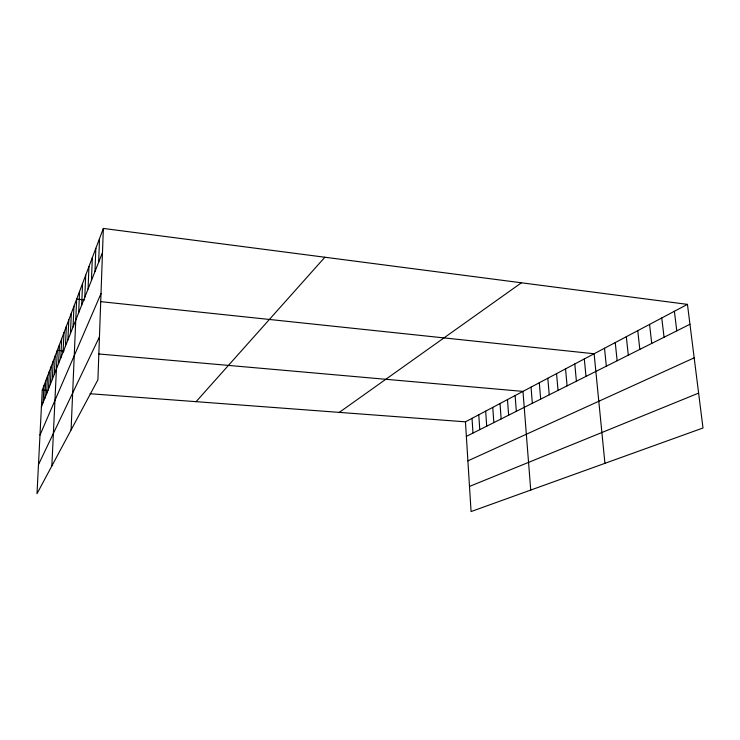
<?xml version="1.0" encoding="UTF-8"?>
<svg xmlns="http://www.w3.org/2000/svg" width="740" height="740" viewBox="0 0 740 740"><rect width="100%" height="100%" fill="white"/><g stroke="black" fill="none" stroke-linecap="round" stroke-linejoin="round"><path stroke-width="1.11" d="M103.35 228.438L97.911 379.796L37 493.728L42.263 390.156L103.35 228.438L687.451 304.371L703 427.988L471.065 511.562L465.451 421.828L687.451 304.371M94.97 271.589L95.849 248.289M98.651 262.302L99.521 238.567M88.06 289.053L88.948 266.567M91.446 280.497L92.334 257.613M81.677 305.176L82.566 283.448M84.804 297.276L85.692 275.169M71.086 429.977L76.655 299.099L84.61 299.94M78.662 312.789L79.559 291.421M67.895 339.984L68.792 319.93M70.43 333.592L71.327 313.224M73.047 326.969L73.945 306.286M60.8 357.929L61.679 338.744M63.085 352.138L63.973 332.676M65.453 346.163L66.341 326.405M54.353 374.209L55.232 355.829M51.846 465.96L57.313 350.307L64.075 350.908M58.58 363.525L59.468 344.618M46.639 393.708L47.499 376.299M48.479 389.046L49.349 371.406M50.376 384.245L51.245 366.365M52.337 379.305L53.206 361.175M43.105 402.625L43.956 385.67M44.844 398.231L45.704 381.054M41.412 406.898L102.481 252.608M39.979 435.12L101.01 293.604M38.48 464.637L99.456 336.839M196.1 401.672L324.869 257.233M339.281 412.393L521.432 282.791M466.357 436.387L689.948 324.259M467.893 460.863L694.176 357.846M469.493 486.43L698.615 393.116M42.263 390.156L48.017 390.591M90.086 393.736L465.451 421.828M98.642 353.951L522.976 391.395L530.728 490.065M100.455 301.615L594.109 353.757L604.932 463.332M674.39 311.281L676.776 330.863M661.764 317.96L664.048 337.246M649.563 324.416L651.737 343.416M637.751 330.669L639.832 349.391M626.317 336.719L628.306 355.172M615.245 342.574L617.151 360.769M604.515 348.253L606.337 366.189M584.313 358.946L585.988 376.392M574.795 363.978L576.395 381.202M565.545 368.871L567.09 385.873M556.554 373.626L558.034 390.415M547.813 378.251L549.228 394.827M539.312 382.756L540.672 399.119M531.033 387.131L532.337 403.3M515.123 395.549L516.335 411.32M507.483 399.591L508.639 415.177M500.027 403.531L501.137 418.942M492.766 407.379L493.83 422.605M485.68 411.125L486.707 426.175M478.771 414.779L479.76 429.663M472.028 418.35L472.98 433.067"/></g></svg>
